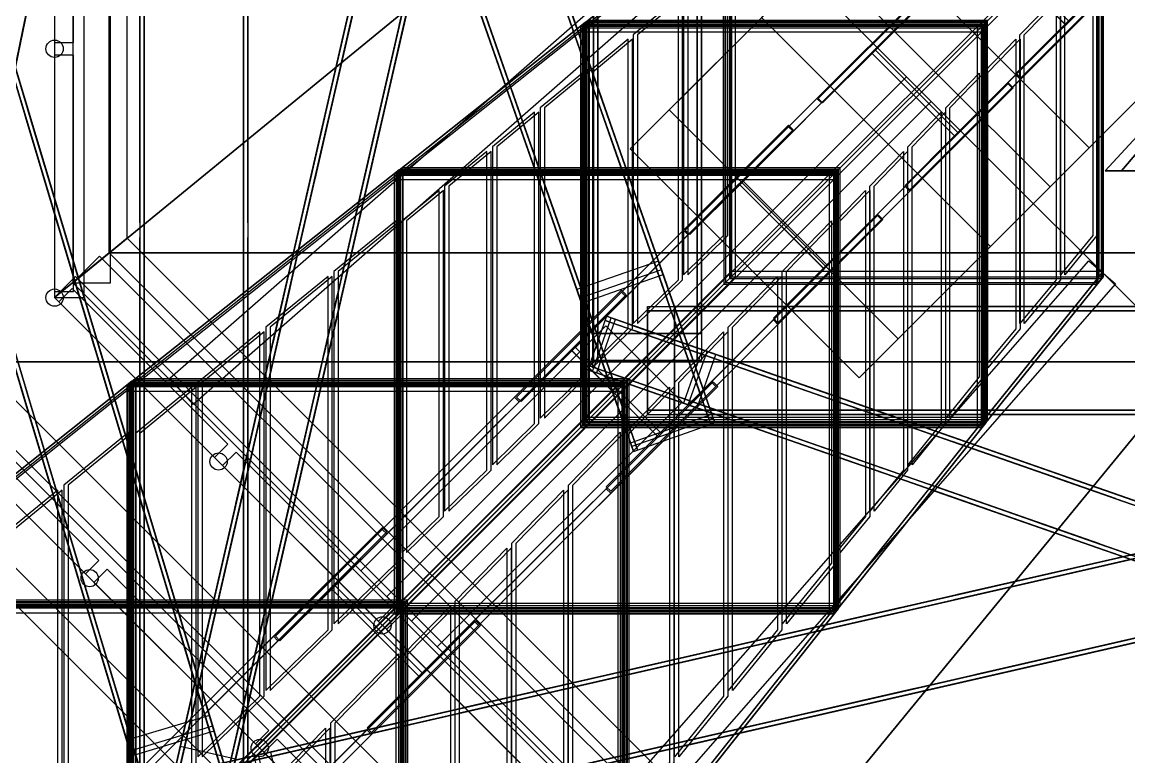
# Model space of a CAD drawing. Header units: millimetres. Extents: x -52000 to 48850, y -48850 to 51750.
# Drawn here: x -13620 to -9519, y -12772 to -10049 of the extents above; entities that cross this region are included whole.
import ezdxf

# ---------------------------------------------------------------- set-up
doc = ezdxf.new("R2010")
doc.units = ezdxf.units.MM
doc.layers.add('D-STR-DECK', color=7, linetype='Continuous', lineweight=25)
doc.layers.add('D-STR-STRC', color=7, linetype='Continuous', lineweight=25)

msp = doc.modelspace()

# ---------------------------------------------------------------- linework, layer by layer
at = {"layer": 'D-STR-DECK'}
for points in [[(-11480, -14000), (11480, -14000), (14000, -11480), (14000, 11480), (11480, 14000), (-11480, 14000), (-14000, 11480), (-14000, -11480)], [(-13790, -11307.8), (4700, -11307.8), (4700, 11307.8), (-13790, 11307.8)], [(-13500, 11070), (-13500, -11070), (-13297.5, -10904), (-13297.5, 10904)], [(-13500, 11070), (-13500, -11070), (-13390, -11070), (-13390, 11070)], [(-13500, 11070), (-13500, -11070), (-13390, -11070), (-13390, 11070)], [(-13500, 11070), (-13500, -11070), (-13297.5, -10904), (-13297.5, 10904)], [(-13432.5, 11014.6), (-13432.5, -11014.6), (-13231, -10849.4), (-13231, 10849.4)], [(-13432.5, 11014.6), (-13432.5, -11014.6), (-11315.7, -9278.9), (-11315.7, 9278.9)], [(-13432.5, 11014.6), (-13432.5, -11014.6), (-13292.5, -11014.6), (-13292.5, 11014.6)], [(-13297.5, -10904), (4700, -10904), (4700, 10904), (-13297.5, 10904)], [(-13500, -9248.1), (-13500, -10124.4), (-13430, -10124.4), (-13430, -9248.1)], [(-13432.5, -11014.6), (-11014.6, -13432.5), (-9278.9, -11315.7), (-11315.7, -9278.9)], [(-10933.4, -9667.2), (-12986.7, -11466.5), (-13072.4, -11368.7), (-11019, -9569.4)], [(-13500, -10170.6), (-13500, -11046.9), (-13430, -11046.9), (-13430, -10170.6)], [(-10251.3, -10343.2), (-12177.6, -12269.5), (-12269.5, -12177.6), (-10343.2, -10251.3)], [(-13432.5, -11014.6), (-11014.6, -13432.5), (-10849.4, -13231), (-13231, -10849.4)], [(-13500, -11070), (-11070, -13500), (-10904, -13297.5), (-13297.5, -10904)], [(-13500, -11070), (-11070, -13500), (-10904, -13297.5), (-13297.5, -10904)], [(-10904, -13297.5), (10904, -13297.5), (13297.5, -10904), (-13297.5, -10904)], [(-13432.5, -11014.6), (-11014.6, -13432.5), (-10915.7, -13333.5), (-13333.5, -10915.7)], [(-9569.4, -11019), (-11368.7, -13072.4), (-11466.5, -12986.7), (-9667.2, -10933.4)], [(-13500, -11070), (-11070, -13500), (-10992.2, -13422.2), (-13422.2, -10992.2)], [(-13500, -11070), (-11070, -13500), (-10992.2, -13422.2), (-13422.2, -10992.2)], [(-13484.8, -11085.2), (-12907.7, -11662.3), (-12858.2, -11612.8), (-13435.3, -11035.7)], [(-11174.3, -11457.1), (-12082.2, -12365), (-12365, -12082.2), (-11457.1, -11174.3)], [(-14000, -11480), (-11480, -14000), (-11307.8, -13790), (-13790, -11307.8)], [(-11307.8, -13790), (11307.8, -13790), (13790, -11307.8), (-13790, -11307.8)], [(-11014.6, -13432.5), (11014.6, -13432.5), (9278.9, -11315.7), (-9278.9, -11315.7)], [(-14000, -11480), (-11480, -14000), (-11381, -13901), (-13901, -11381)], [(-14000, -11480), (-11480, -14000), (-11402.2, -13922.2), (-13922.2, -11402.2)], [(-14000, -11480), (-11480, -14000), (-11402.2, -13922.2), (-13922.2, -11402.2)], [(-13984.2, -11495.8), (-13385.8, -12094.2), (-13336.3, -12044.8), (-13934.8, -11446.3)], [(-14134.1, -11583.8), (-11583.8, -14134.1), (-11651.7, -14201.9), (-14201.9, -11651.7)], [(-12877.3, -11692.7), (-12300.2, -12269.8), (-12250.7, -12220.3), (-12827.8, -11643.2)], [(-13354.2, -12125.8), (-12755.8, -12724.2), (-12706.3, -12674.8), (-13304.8, -12076.3)], [(-12269.8, -12300.2), (-11692.7, -12877.3), (-11643.2, -12827.8), (-12220.3, -12250.7)], [(-12724.2, -12755.8), (-12125.8, -13354.2), (-12076.3, -13304.8), (-12674.8, -12706.3)]]:
    msp.add_lwpolyline(points, close=True, dxfattribs=at)
for centre in [(-13500, -10147.5), (-13500, -11070), (-12892.5, -11677.5), (-13370, -12110), (-12285, -12285), (-12740, -12740)]:
    msp.add_circle(centre, 32, dxfattribs=at)
at = {"layer": 'D-STR-STRC'}
for points in [[(-13183.9, 12983.9), (-13183.9, -12983.9)], [(-12783.9, 12983.9), (-12783.9, -12983.9)], [(-11503.4, 11303.4), (-11503.4, -11303.4)], [(-11103.4, 11303.4), (-11103.4, -11303.4)], [(-13044.9, -12780.2), (-11364.4, -5447.9)], [(-13048.9, -12797.3), (-11368.4, -5465.1)], [(-12840.3, -12827.1), (-11159.8, -5494.9)], [(-12844.2, -12844.2), (-11163.7, -5512)], [(-13127.6, -13140.8), (-11447.1, -5808.6)], [(-13123.7, -13123.6), (-11443.2, -5791.4)], [(-12922.9, -13187.7), (-11242.4, -5855.5)], [(-12919, -13170.5), (-11238.5, -5838.3)], [(-12932, -6155.3), (-11251.5, -10966.8)], [(-12925.8, -6173.1), (-11245.3, -10984.5)], [(-13234.1, -6260.8), (-11553.6, -11072.3)], [(-13227.9, -6278.6), (-11547.4, -11090.1)], [(-14536.8, -14523.6), (-12845.3, -6340.2)], [(-14540.2, -14540.1), (-12848.7, -6356.7)], [(-14604.9, -14853.1), (-12913.4, -6669.7)], [(-14608.3, -14869.6), (-12916.9, -6686.2)], [(-12739.9, -6705.3), (-11059.4, -11516.8)], [(-12733.7, -6723.1), (-11053.2, -11534.6)], [(-13042, -6810.9), (-11361.5, -11622.3)], [(-13035.8, -6828.6), (-11355.3, -11640.1)], [(-14605.7, -7012.6), (-12914.3, -12658.8)], [(-14600.5, -7030), (-12909.1, -12676.3)], [(-14912.3, -7104.4), (-13220.8, -12750.7)], [(-14907, -7121.9), (-13215.6, -12768.1)], [(-14443.7, -7553.5), (-12752.2, -13199.7)], [(-14438.4, -7570.9), (-12747, -13217.2)], [(-14750.2, -7645.3), (-13058.8, -13291.6)], [(-14745, -7662.8), (-13053.6, -13309)], [(-11551.2, -10064.5), (-10993, -9614.9)], [(-11551.2, -10084.5), (-10993, -9634.9)], [(-10064.5, -10064.5), (-9614.9, -9614.9)], [(-10064.5, -10084.5), (-9614.9, -9634.9)], [(-12241.9, -10612.2), (-11534.2, -10049.6)], [(-12241.9, -10632.2), (-11534.2, -10069.6)], [(-11550.5, -10065.2), (-11544, -10060)], [(-11540.3, -10055.7), (-11533.5, -10050.3)], [(-10612.2, -10612.2), (-10049.6, -10049.6)], [(-10612.2, -10632.2), (-10049.6, -10069.6)], [(-10065.2, -10065.2), (-10060, -10060)], [(-10055.7, -10055.7), (-10050.3, -10050.3)], [(-13232.4, -11396.2), (-12223.8, -10596.4)], [(-13232.4, -11416.2), (-12223.8, -10616.4)], [(-12241.2, -10612.9), (-12234.3, -10607.5)], [(-12230.4, -10602.9), (-12223, -10597.1)], [(-12218.3, -10594.7), (-12211.4, -10589.3)], [(-11396.2, -11396.2), (-10596.4, -10596.4)], [(-11396.2, -11416.2), (-10596.4, -10616.4)], [(-10612.9, -10612.9), (-10607.5, -10607.5)], [(-10602.9, -10602.9), (-10597.1, -10597.1)], [(-10594.7, -10594.7), (-10589.3, -10589.3)], [(-11262.8, -10934.5), (-11251.5, -10966.8)], [(-11551.2, -11531.2), (-10993, -10973)], [(-10064.5, -11531.2), (-9614.9, -10973)], [(-11551.2, -11551.2), (-10993, -10993)], [(-11020.3, -11020.3), (-11013.9, -11013.9)], [(-10998.7, -10998.7), (-10992.3, -10992.3)], [(-10064.5, -11551.2), (-9614.9, -10993)], [(-9638.2, -11020.3), (-9633, -11013.9)], [(-9620.8, -10998.7), (-9615.6, -10992.3)], [(-11564.9, -11040), (-11553.6, -11072.3)], [(-12762.1, -12768.9), (-5429.9, -11088.4)], [(-12744.9, -12765), (-5412.7, -11084.5)], [(-11303.4, -11103.4), (11303.4, -11103.4)], [(-11303.4, -11103.4), (-11203.4, -11103.4)], [(-6643.6, -12819.7), (-11455.1, -11139.2)], [(-11422.8, -11150.5), (-11455.1, -11139.2)], [(-6625.9, -12825.9), (-11437.4, -11145.4)], [(-13294.4, -12890.9), (-5962.2, -11210.4)], [(-13277.3, -12887), (-5945, -11206.5)], [(-11503.4, -11203.4), (-11503.4, -11303.4)], [(-11103.4, -11203.4), (-11103.4, -11303.4)], [(-6288.8, -12943.7), (-11100.3, -11263.2)], [(-6271, -12949.9), (-11082.5, -11269.4)], [(-11050.2, -11280.6), (-11082.5, -11269.4)], [(-6712.9, -13018), (-11524.3, -11337.5)], [(-11492.1, -11348.8), (-11524.3, -11337.5)], [(-6695.1, -13024.2), (-11506.6, -11343.7)], [(-14266.7, -12217.9), (-13213.3, -11379.4)], [(-14266.7, -12237.9), (-13213.3, -11399.4)], [(-13231.7, -11396.9), (-13224.4, -11391.1)], [(-13220.3, -11386.2), (-13212.6, -11380.1)], [(-13207.1, -11377.4), (-13199.7, -11371.5)], [(-12690.6, -13080.8), (-5358.4, -11400.3)], [(-12673.4, -13076.9), (-5341.2, -11396.4)], [(-12217.9, -12217.9), (-11379.4, -11379.4)], [(-12217.9, -12237.9), (-11379.4, -11399.4)], [(-11396.9, -11396.9), (-11391.1, -11391.1)], [(-11386.2, -11386.2), (-11380.1, -11380.1)], [(-11377.4, -11377.4), (-11371.5, -11371.5)], [(-6358, -13141.9), (-11169.5, -11461.4)], [(-6340.3, -13148.1), (-11151.8, -11467.6)], [(-11119.5, -11478.9), (-11151.8, -11467.6)], [(-13222.9, -13202.9), (-5890.7, -11522.4)], [(-13205.8, -13198.9), (-5873.6, -11518.4)], [(-12241.9, -12221.9), (-11534.2, -11514.2)], [(-11528.9, -11528.9), (-11522.4, -11522.4)], [(-11303.4, -11503.4), (11303.4, -11503.4)], [(-11303.4, -11503.4), (-11203.4, -11503.4)], [(-11064.5, -11502.3), (-11053.2, -11534.6)], [(-10612.2, -12221.9), (-10049.6, -11514.2)], [(-10047.8, -11528.9), (-10042.6, -11522.4)], [(-12241.9, -12241.9), (-11534.2, -11534.2)], [(-11550.5, -11550.5), (-11544, -11544)], [(-11540.3, -11540.3), (-11533.5, -11533.5)], [(-10612.2, -12241.9), (-10049.6, -11534.2)], [(-10065.2, -11550.5), (-10060, -11544)], [(-10055.7, -11540.3), (-10050.3, -11533.5)], [(-11366.6, -11607.8), (-11355.3, -11640.1)], [(-13279.5, -13279.5), (-12200.5, -12200.5)], [(-13279.5, -13299.5), (-12200.5, -12220.5)], [(-13232.4, -13212.4), (-12223.8, -12203.8)], [(-12218.6, -12218.6), (-12212.5, -12212.5)], [(-12218.3, -12218.3), (-12211.4, -12211.4)], [(-12207.5, -12207.5), (-12201.2, -12201.2)], [(-12198.2, -12198.2), (-12192, -12192)], [(-11396.2, -13212.4), (-10596.4, -12203.8)], [(-10594.7, -12218.3), (-10589.3, -12211.4)], [(-13232.4, -13232.4), (-12223.8, -12223.8)], [(-12241.2, -12241.2), (-12234.3, -12234.3)], [(-12230.4, -12230.4), (-12223, -12223)], [(-11396.2, -13232.4), (-10596.4, -12223.8)], [(-10612.9, -12241.2), (-10607.5, -12234.3)], [(-10602.9, -12230.4), (-10597.1, -12223)], [(-12926.1, -12619.3), (-12914.3, -12658.8)], [(-13232.7, -12711.1), (-13220.8, -12750.7)], [(-13044.9, -12780.2), (-13034.4, -12734)], [(-12744.9, -12765), (-12698.8, -12754.4)]]:
    msp.add_lwpolyline(points, dxfattribs=at)
for points in [[(-13167.9, 12983.9), (-13167.9, 12983.9), (-13167.9, -12983.9), (-13167.9, -12983.9)], [(-12799.9, 12983.9), (-12799.9, 12983.9), (-12799.9, -12983.9), (-12799.9, -12983.9)], [(-11487.4, 11303.4), (-11487.4, 11303.4), (-11487.4, -11303.4), (-11487.4, -11303.4)], [(-11119.4, 11303.4), (-11119.4, 11303.4), (-11119.4, -11303.4), (-11119.4, -11303.4)], [(-13127.6, -13140.8), (-13044.9, -12780.2), (-11364.4, -5447.9), (-11447.1, -5808.6)], [(-13112, -13144.4), (-13029.3, -12783.7), (-11348.9, -5451.5), (-11431.5, -5812.1)], [(-12938.5, -13184.1), (-12855.8, -12823.5), (-11175.4, -5491.3), (-11258, -5851.9)], [(-12922.9, -13187.7), (-12840.3, -12827.1), (-11159.8, -5494.9), (-11242.4, -5855.5)], [(-12947.1, -6160.6), (-12748.8, -6728.4), (-11068.3, -11539.8), (-11266.6, -10972.1)], [(-12932, -6155.3), (-12733.7, -6723.1), (-11053.2, -11534.6), (-11251.5, -10966.8)], [(-13234.1, -6260.8), (-13035.8, -6828.6), (-11355.3, -11640.1), (-11553.6, -11072.3)], [(-13219, -6255.6), (-13020.7, -6823.3), (-11340.2, -11634.8), (-11538.5, -11067)], [(-14608.3, -14869.6), (-14536.8, -14523.6), (-12845.3, -6340.2), (-12916.9, -6686.2)], [(-14605.7, -7012.6), (-14438.4, -7570.9), (-12747, -13217.2), (-12914.3, -12658.8)], [(-14621, -7017.2), (-14453.8, -7575.5), (-12762.3, -13221.8), (-12929.6, -12663.4)], [(-14912.3, -7104.4), (-14745, -7662.8), (-13053.6, -13309), (-13220.8, -12750.7)], [(-14896.9, -7099.8), (-14729.7, -7658.2), (-13038.2, -13304.4), (-13205.5, -12746.1)], [(-13183.9, -8683.4), (-13183.9, -8683.4), (-13183.9, -10792.4), (-13183.9, -10792.4)], [(-13167.9, -8683.4), (-13167.9, -8683.4), (-13167.9, -10792.4), (-13167.9, -10792.4)], [(-12799.9, -8683.4), (-12799.9, -8683.4), (-12799.9, -10792.4), (-12799.9, -10792.4)], [(-12783.9, -8683.4), (-12783.9, -8683.4), (-12783.9, -10792.4), (-12783.9, -10792.4)], [(-10056.8, -9755.9), (-9755.9, -10056.8), (-9004.8, -9305.8), (-9305.8, -9004.8)], [(-9920.1, -10254.9), (-9545.1, -9879.9), (-8794, -9128.9), (-9169, -9503.9)], [(-12222.8, -10061.2), (-12093.3, -9496.4), (-12035.2, -9243.1)], [(-12207.2, -10064.8), (-12077.7, -9499.9), (-12019.6, -9246.6)], [(-9755.9, -10056.8), (-9937, -10238), (-9186, -9486.9), (-9004.8, -9305.8)], [(-10173.4, -9324.9), (-10880.5, -10032), (-10032, -10880.5), (-9324.9, -10173.4)], [(-13881.9, -9428.8), (-13752.8, -9859.7), (-13618.2, -10309)], [(-11806.2, -9427.1), (-11677.5, -9795.8), (-11517.9, -10252.7)], [(-11791.1, -9421.9), (-11662.4, -9790.5), (-11502.8, -10247.4)], [(-13875.5, -9450.2), (-13740.9, -9899.5), (-13611.8, -10330.5)], [(-11797.4, -9452.5), (-11637.8, -9909.4), (-11509, -10278.1)], [(-11782.3, -9447.3), (-11622.7, -9904.1), (-11493.9, -10272.8)], [(-11503.4, -9447), (-11503.4, -9447), (-11503.4, -11203.4), (-11503.4, -11203.4)], [(-11487.4, -9447), (-11487.4, -9447), (-11487.4, -11203.4), (-11487.4, -11203.4)], [(-11119.4, -9447), (-11119.4, -9447), (-11119.4, -11203.4), (-11119.4, -11203.4)], [(-11103.4, -9447), (-11103.4, -9447), (-11103.4, -11203.4), (-11103.4, -11203.4)], [(-9937, -10238), (-9920.1, -10254.9), (-9169, -9503.9), (-9186, -9486.9)], [(-12093.2, -9527.4), (-11964.5, -9896), (-11804.9, -10352.9)], [(-12084.4, -9552.8), (-11924.8, -10009.6), (-11796, -10378.3)], [(-12078.1, -9522.1), (-11949.4, -9890.8), (-11789.8, -10347.6)], [(-12069.3, -9547.5), (-11909.7, -10004.4), (-11780.9, -10373)], [(-10291.7, -9952.3), (-10670.9, -10331.5), (-10259.3, -9919.9), (-9880.1, -9540.7)], [(-9880.1, -9540.7), (-10259.3, -9919.9), (-10242.4, -9936.9), (-10059.1, -9753.6), (-9753.6, -10059.1), (-9936.9, -10242.4), (-9919.9, -10259.3), (-9540.7, -9880.1), (-9557.6, -9863.1), (-9740.9, -10046.4), (-10046.4, -9740.9), (-9863.1, -9557.6)], [(-9879.9, -9545.1), (-10254.9, -9920.1), (-10238, -9937), (-10056.8, -9755.9), (-9755.9, -10056.8), (-9937, -10238), (-9920.1, -10254.9), (-9545.1, -9879.9), (-9562, -9863), (-9743.2, -10044.1), (-10044.1, -9743.2), (-9863, -9562)], [(-10458, -10152.5), (-10274.7, -9969.2), (-9863.1, -9557.6), (-10046.4, -9740.9)], [(-11551.2, -10064.5), (-11551.2, -11551.2), (-10993, -10993), (-10993, -9614.9)], [(-11535.3, -10064.5), (-11535.3, -11551.2), (-10977.1, -10993), (-10977.1, -9614.9)], [(-11013.9, -11013.9), (-9633, -11013.9), (-9633, -9633), (-11013.9, -9633)], [(-10998.7, -10998.7), (-9620.8, -10998.7), (-9620.8, -9620.8), (-10998.7, -9620.8)], [(-10992.3, -10992.3), (-9615.6, -10992.3), (-9615.6, -9615.6), (-10992.3, -9615.6)], [(-10080.4, -11551.2), (-10080.4, -10064.5), (-9630.8, -9614.9), (-9630.8, -10993)], [(-10064.5, -11551.2), (-10064.5, -10064.5), (-9614.9, -9614.9), (-9614.9, -10993)], [(-10515.1, -9666.6), (-11222.2, -10373.7), (-10373.7, -11222.2), (-9666.6, -10515.1)], [(-11020.3, -11020.3), (-9638.2, -11020.3), (-9638.2, -9638.2), (-11020.3, -9638.2)], [(-10654, -10348.5), (-10470.7, -10165.2), (-10059.1, -9753.6), (-10242.4, -9936.9)], [(-10470.7, -10165.2), (-10165.2, -10470.7), (-9753.6, -10059.1), (-10059.1, -9753.6)], [(-10152.5, -10458), (-10458, -10152.5), (-10046.4, -9740.9), (-9740.9, -10046.4)], [(-12547.8, -10611), (-12489.7, -10357.7), (-12360.3, -9792.9)], [(-12532.2, -10614.6), (-12474.1, -10361.3), (-12344.7, -9796.4)], [(-13747.8, -10706.6), (-13617.8, -10077.6), (-13567.6, -9834.5)], [(-13745.1, -10693.3), (-13694.9, -10450.3), (-13564.8, -9821.3)], [(-12551.9, -10628.9), (-12422.4, -10064), (-12364.4, -9810.7)], [(-12536.3, -10632.5), (-12406.8, -10067.6), (-12348.8, -9814.3)], [(-12358.7, -10654.4), (-12300.6, -10401.1), (-12171.2, -9836.2)], [(-12343.1, -10658), (-12285.1, -10404.7), (-12155.6, -9839.8)], [(-11666.2, -9828.1), (-11537.4, -10196.8), (-11377.9, -10653.6)], [(-11651.1, -9822.8), (-11522.3, -10191.5), (-11362.7, -10648.4)], [(-10659.7, -9811.2), (-11366.8, -10518.3), (-10518.3, -11366.8), (-9811.2, -10659.7)], [(-11169.4, -9941.5), (-11169.4, -10984.9), (-11021, -10840.3), (-11021, -9818.2)], [(-11153.5, -9941.5), (-11153.5, -10984.9), (-11005.1, -10840.3), (-11005.1, -9818.2)], [(-9772.9, -10984.9), (-9772.9, -9941.4), (-9653.4, -9818.2), (-9653.4, -10840.3)], [(-9757, -10984.9), (-9757, -9941.4), (-9637.4, -9818.2), (-9637.4, -10840.3)], [(-12362.8, -10672.3), (-12233.3, -10107.4), (-12175.3, -9854.1)], [(-12347.2, -10675.8), (-12217.7, -10110.9), (-12159.7, -9857.7)], [(-11657.3, -9853.5), (-11497.7, -10310.4), (-11369, -10679)], [(-11642.2, -9848.2), (-11482.6, -10305.1), (-11353.9, -10673.7)], [(-10331.5, -10670.9), (-9952.3, -10291.7), (-9540.7, -9880.1), (-9919.9, -10259.3)], [(-9969.2, -10274.7), (-10152.5, -10458), (-9740.9, -10046.4), (-9557.6, -9863.1)], [(-9952.3, -10291.7), (-9969.2, -10274.7), (-9557.6, -9863.1), (-9540.7, -9880.1)], [(-13756.3, -9903.9), (-13627.2, -10334.8), (-13492.6, -10784.1)], [(-13741, -9899.3), (-13611.9, -10330.2), (-13477.3, -10779.6)], [(-13734.5, -9920.7), (-13599.9, -10370.1), (-13470.8, -10801)], [(-11938.1, -9923.1), (-11809.3, -10291.7), (-11649.7, -10748.6)], [(-10670.9, -10331.5), (-10654, -10348.5), (-10242.4, -9936.9), (-10259.3, -9919.9)], [(-13749.9, -9925.3), (-13615.3, -10374.6), (-13486.2, -10805.6)], [(-11953.2, -9928.3), (-11824.4, -10297), (-11664.9, -10753.9)], [(-11944.3, -9953.7), (-11784.7, -10410.6), (-11656, -10779.3)], [(-11929.2, -9948.5), (-11769.6, -10405.3), (-11640.9, -10774)], [(-11355.5, -10096.1), (-11355.5, -11166.3), (-11188.7, -11003.7), (-11188.7, -9957.5)], [(-11339.6, -10096.1), (-11339.6, -11166.3), (-11172.8, -11003.7), (-11172.8, -9957.5)], [(-10780.3, -10436.4), (-11163.6, -10819.7), (-10675.2, -10331.3), (-10291.9, -9948)], [(-10948.7, -10638.7), (-10763.4, -10453.4), (-10274.9, -9965), (-10460.3, -10150.3)], [(-10763.4, -10453.4), (-10780.3, -10436.4), (-10291.9, -9948), (-10274.9, -9965)], [(-10291.9, -9948), (-10675.2, -10331.3), (-10658.2, -10348.2), (-10472.9, -10162.9), (-10162.9, -10472.9), (-10348.2, -10658.2), (-10331.3, -10675.2), (-9948, -10291.9), (-9965, -10274.9), (-10150.3, -10460.3), (-10460.3, -10150.3), (-10274.9, -9965)], [(-10291.7, -9952.3), (-10670.9, -10331.5), (-10654, -10348.5), (-10470.7, -10165.2), (-10165.2, -10470.7), (-10348.5, -10654), (-10331.5, -10670.9), (-9952.3, -10291.7), (-9969.2, -10274.7), (-10152.5, -10458), (-10458, -10152.5), (-10274.7, -9969.2)], [(-9922.8, -11166.2), (-9922.8, -10096), (-9788.5, -9957.5), (-9788.5, -11003.7)], [(-9906.8, -11166.2), (-9906.8, -10096), (-9772.5, -9957.5), (-9772.5, -11003.7)], [(-11522.4, -11522.4), (-10042.6, -11522.4), (-10042.6, -10042.6), (-11522.4, -10042.6)], [(-12241.9, -10612.2), (-12241.9, -12241.9), (-11534.2, -11534.2), (-11534.2, -10049.6)], [(-12226, -10612.2), (-12226, -12241.9), (-11518.3, -11534.2), (-11518.3, -10049.6)], [(-10064.5, -10064.5), (-11551.2, -10064.5), (-11551.2, -10084.5), (-10064.5, -10084.5)], [(-11550.5, -11550.5), (-10065.2, -11550.5), (-10065.2, -10065.2), (-11550.5, -10065.2)], [(-11544, -11544), (-10060, -11544), (-10060, -10060), (-11544, -10060)], [(-11540.3, -11540.3), (-10055.7, -11540.3), (-10055.7, -10055.7), (-11540.3, -10055.7)], [(-10049.6, -10049.6), (-11534.2, -10049.6), (-11534.2, -10069.6), (-10049.6, -10069.6)], [(-11533.5, -11533.5), (-10050.3, -11533.5), (-10050.3, -10050.3), (-11533.5, -10050.3)], [(-11528.9, -11528.9), (-10047.8, -11528.9), (-10047.8, -10047.8), (-11528.9, -10047.8)], [(-10628.1, -12241.9), (-10628.1, -10612.2), (-10065.5, -10049.6), (-10065.5, -11534.2)], [(-10612.2, -12241.9), (-10612.2, -10612.2), (-10049.6, -10049.6), (-10049.6, -11534.2)], [(-10165.2, -10470.7), (-10348.5, -10654), (-9936.9, -10242.4), (-9753.6, -10059.1)], [(-11523.1, -10235.4), (-11523.1, -11329.7), (-11374.7, -11185), (-11374.7, -10112.1)], [(-11507.2, -10235.4), (-11507.2, -11329.7), (-11358.8, -11185), (-11358.8, -10112.1)], [(-10057.9, -11329.7), (-10057.9, -10235.4), (-9938.3, -10112.1), (-9938.3, -11185.1)], [(-10041.9, -11329.7), (-10041.9, -10235.4), (-9922.4, -10112.1), (-9922.4, -11185.1)], [(-11146.6, -10836.6), (-10961.3, -10651.3), (-10472.9, -10162.9), (-10658.2, -10348.2)], [(-10961.3, -10651.3), (-10651.3, -10961.3), (-10162.9, -10472.9), (-10472.9, -10162.9)], [(-10638.7, -10948.7), (-10948.7, -10638.7), (-10460.3, -10150.3), (-10150.3, -10460.3)], [(-9162.4, -10150.1), (-9191.6, -10150.1), (-9607.6, -10600.1), (-9546.7, -10600.1)], [(-9079.2, -10150.1), (-9162.4, -10150.1), (-9546.7, -10600.1), (-9373.3, -10600.1)], [(-9162.4, -10150.1), (-9079.2, -10150.1), (-9373.3, -10600.1), (-9546.7, -10600.1)], [(-11700.9, -10366.2), (-11700.9, -11516.8), (-11544.4, -11364.2), (-11544.4, -10237.9)], [(-11685, -10366.2), (-11685, -11516.8), (-11528.5, -11364.2), (-11528.5, -10237.9)], [(-11526.1, -10229.1), (-11397.4, -10597.7), (-11237.8, -11054.6)], [(-11511, -10223.8), (-11382.3, -10592.4), (-11222.7, -11049.3)], [(-11502.2, -10249.2), (-11342.6, -10706), (-11213.8, -11074.7)], [(-10348.5, -10654), (-10331.5, -10670.9), (-9919.9, -10259.3), (-9936.9, -10242.4)], [(-10198, -11516.7), (-10198, -10366.2), (-10073.6, -10238), (-10073.6, -11364.2)], [(-10182.1, -11516.7), (-10182.1, -10366.2), (-10057.7, -10238), (-10057.7, -11364.2)], [(-11517.3, -10254.4), (-11357.7, -10711.3), (-11228.9, -11080)], [(-10819.7, -11163.6), (-10436.4, -10780.3), (-9948, -10291.9), (-10331.3, -10675.2)], [(-10453.4, -10763.4), (-10638.7, -10948.7), (-10150.3, -10460.3), (-9965, -10274.9)], [(-10436.4, -10780.3), (-10453.4, -10763.4), (-9965, -10274.9), (-9948, -10291.9)], [(-11813.1, -10329.3), (-11684.4, -10698), (-11524.8, -11154.8)], [(-11798, -10324), (-11669.3, -10692.7), (-11509.7, -11149.5)], [(-11163.6, -10819.7), (-11146.6, -10836.6), (-10658.2, -10348.2), (-10675.2, -10331.3)], [(-13615.3, -10374.4), (-13486.2, -10805.4), (-13351.6, -11254.7)], [(-13600, -10369.8), (-13470.9, -10800.8), (-13336.3, -11250.1)], [(-11804.3, -10354.7), (-11644.7, -10811.6), (-11515.9, -11180.2)], [(-11789.2, -10349.4), (-11629.6, -10806.3), (-11500.8, -11174.9)], [(-13608.9, -10395.8), (-13474.3, -10845.2), (-13345.2, -11276.1)], [(-13593.6, -10391.3), (-13459, -10840.6), (-13329.9, -11271.5)], [(-12687.8, -11222.1), (-12629.8, -10968.8), (-12500.3, -10403.9)], [(-12672.2, -11225.6), (-12614.2, -10972.3), (-12484.7, -10407.5)], [(-11877.8, -10511.3), (-11877.8, -11689.3), (-11721.3, -11536.7), (-11721.3, -10383)], [(-11861.9, -10511.3), (-11861.9, -11689.3), (-11705.5, -11536.7), (-11705.5, -10383)], [(-10338.7, -11689.3), (-10338.7, -10511.3), (-10214.3, -10383), (-10214.3, -11536.7)], [(-10322.7, -11689.3), (-10322.7, -10511.3), (-10198.4, -10383), (-10198.4, -11536.7)], [(-12691.9, -11239.9), (-12562.5, -10675.1), (-12504.4, -10421.8)], [(-12676.3, -11243.5), (-12546.9, -10678.6), (-12488.8, -10425.3)], [(-12498.7, -11265.4), (-12440.7, -11012.1), (-12311.2, -10447.2)], [(-12483.1, -11269), (-12425.1, -11015.7), (-12295.6, -10450.8)], [(-11399, -11049.7), (-11788, -11438.6), (-11169.1, -10819.8), (-10780.2, -10430.9)], [(-11570.2, -11254.8), (-11382.1, -11066.6), (-10763.3, -10447.8), (-10951.4, -10636)], [(-11382.1, -11066.6), (-11399, -11049.7), (-10780.2, -10430.9), (-10763.3, -10447.8)], [(-10780.2, -10430.9), (-11169.1, -10819.8), (-11152.2, -10836.7), (-10964, -10648.6), (-10648.6, -10964), (-10836.7, -11152.2), (-10819.8, -11169.1), (-10430.9, -10780.2), (-10447.8, -10763.3), (-10636, -10951.4), (-10951.4, -10636), (-10763.3, -10447.8)], [(-10780.3, -10436.4), (-11163.6, -10819.7), (-11146.6, -10836.6), (-10961.3, -10651.3), (-10651.3, -10961.3), (-10836.6, -11146.6), (-10819.7, -11163.6), (-10436.4, -10780.3), (-10453.4, -10763.4), (-10638.7, -10948.7), (-10948.7, -10638.7), (-10763.4, -10453.4)], [(-12502.8, -11283.3), (-12373.4, -10718.4), (-12315.3, -10465.1)], [(-12487.2, -11286.8), (-12357.8, -10722), (-12299.7, -10468.7)], [(-10651.3, -10961.3), (-10836.6, -11146.6), (-10348.2, -10658.2), (-10162.9, -10472.9)], [(-12054.7, -10656.4), (-12054.7, -11861.8), (-11898.3, -11709.2), (-11898.3, -10528.1)], [(-12038.8, -10656.4), (-12038.8, -11861.8), (-11882.4, -11709.2), (-11882.4, -10528.1)], [(-10479.3, -11861.8), (-10479.3, -10656.3), (-10355, -10528.1), (-10355, -11709.2)], [(-10463.4, -11861.8), (-10463.4, -10656.3), (-10339, -10528.1), (-10339, -11709.2)], [(-13232.4, -11396.2), (-13232.4, -13232.4), (-12223.8, -12223.8), (-12223.8, -10596.4)], [(-13216.5, -11396.2), (-13216.5, -13232.4), (-12207.9, -12223.8), (-12207.9, -10596.4)], [(-10612.2, -10612.2), (-12241.9, -10612.2), (-12241.9, -10632.2), (-10612.2, -10632.2)], [(-12241.2, -12241.2), (-10612.9, -12241.2), (-10612.9, -10612.9), (-12241.2, -10612.9)], [(-12234.3, -12234.3), (-10607.5, -12234.3), (-10607.5, -10607.5), (-12234.3, -10607.5)], [(-12230.4, -12230.4), (-10602.9, -12230.4), (-10602.9, -10602.9), (-12230.4, -10602.9)], [(-10596.4, -10596.4), (-12223.8, -10596.4), (-12223.8, -10616.4), (-10596.4, -10616.4)], [(-12223, -12223), (-10597.1, -12223), (-10597.1, -10597.1), (-12223, -10597.1)], [(-12218.3, -12218.3), (-10594.7, -12218.3), (-10594.7, -10594.7), (-12218.3, -10594.7)], [(-12211.4, -12211.4), (-10589.3, -12211.4), (-10589.3, -10589.3), (-12211.4, -10589.3)], [(-11412.1, -13232.4), (-11412.1, -11396.2), (-10612.3, -10596.4), (-10612.3, -12223.8)], [(-11396.2, -13232.4), (-11396.2, -11396.2), (-10596.4, -10596.4), (-10596.4, -12223.8)], [(-8007.6, -10600.1), (-8068.5, -10600.1), (-8242, -10600.1), (-8501.5, -10600.1), (-8807.6, -10600.1), (-9113.8, -10600.1), (-9373.3, -10600.1), (-9546.7, -10600.1), (-9607.6, -10600.1), (-9546.7, -10600.1), (-9373.3, -10600.1), (-9113.8, -10600.1), (-8807.6, -10600.1), (-8501.5, -10600.1), (-8242, -10600.1), (-8068.5, -10600.1)], [(-11771, -11455.6), (-11582.8, -11267.4), (-10964, -10648.6), (-11152.2, -10836.7)], [(-11582.8, -11267.4), (-11267.4, -11582.8), (-10648.6, -10964), (-10964, -10648.6)], [(-11254.8, -11570.2), (-11570.2, -11254.8), (-10951.4, -10636), (-10636, -10951.4)], [(-11386.1, -10630), (-11265.5, -10975.3), (-11105.9, -11432.1)], [(-11377.2, -10655.4), (-11217.7, -11112.3), (-11097.1, -11457.5)], [(-11371, -10624.7), (-11250.4, -10970), (-11090.8, -11426.9)], [(-11362.1, -10650.1), (-11202.6, -11107), (-11082, -11452.2)], [(-10836.6, -11146.6), (-10819.7, -11163.6), (-10331.3, -10675.2), (-10348.2, -10658.2)], [(-12212.1, -10785.4), (-12212.1, -12015.3), (-12075.2, -11881.7), (-12075.2, -10673.1)], [(-12196.2, -10785.4), (-12196.2, -12015.3), (-12059.3, -11881.7), (-12059.3, -10673.1)], [(-10604.5, -12015.3), (-10604.5, -10785.4), (-10495.6, -10673.1), (-10495.6, -11881.8)], [(-10588.5, -12015.3), (-10588.5, -10785.4), (-10479.7, -10673.1), (-10479.7, -11881.8)], [(-11673.1, -10730.3), (-11552.5, -11075.5), (-11392.9, -11532.4)], [(-11658, -10725), (-11537.4, -11070.2), (-11377.8, -11527.1)], [(-12464.9, -10973.2), (-12464.9, -12279.4), (-12234.7, -12054.5), (-12234.7, -10785.4)], [(-12449.1, -10973.2), (-12449.1, -12279.4), (-12218.9, -12054.5), (-12218.9, -10785.4)], [(-11664.2, -10755.6), (-11504.7, -11212.5), (-11384.1, -11557.8)], [(-11649.1, -10750.4), (-11489.6, -11207.2), (-11369, -11552.5)], [(-11438.6, -11788), (-11049.7, -11399), (-10430.9, -10780.2), (-10819.8, -11169.1)], [(-11066.6, -11382.1), (-11254.8, -11570.2), (-10636, -10951.4), (-10447.8, -10763.3)], [(-11049.7, -11399), (-11066.6, -11382.1), (-10447.8, -10763.3), (-10430.9, -10780.2)], [(-10803.5, -12279.4), (-10803.5, -10973.1), (-10621.1, -10785.4), (-10621.1, -12054.5)], [(-10787.6, -12279.4), (-10787.6, -10973.1), (-10605.1, -10785.4), (-10605.1, -12054.5)], [(-11788, -11438.6), (-11771, -11455.6), (-11152.2, -10836.7), (-11169.1, -10819.8)], [(-13474.4, -10844.9), (-13345.3, -11275.9), (-13210.7, -11725.2)], [(-13467.9, -10866.4), (-13333.4, -11315.7), (-13204.2, -11746.6)], [(-13459.1, -10840.3), (-13329.9, -11271.3), (-13195.4, -11720.6)], [(-13452.6, -10861.8), (-13318, -11311.1), (-13188.9, -11742.1)], [(-13183.9, -10847.4), (-13183.9, -10847.4), (-13183.9, -12883.9), (-13183.9, -12883.9)], [(-13167.9, -10847.4), (-13167.9, -10847.4), (-13167.9, -12883.9), (-13167.9, -12883.9)], [(-12799.9, -10847.4), (-12799.9, -10847.4), (-12799.9, -12883.9), (-12799.9, -12883.9)], [(-12783.9, -10847.4), (-12783.9, -10847.4), (-12783.9, -12883.9), (-12783.9, -12883.9)], [(-13765.6, -10932.1), (-13636.5, -11363.1), (-13501.9, -11812.4)], [(-13750.3, -10927.6), (-13621.2, -11358.5), (-13486.6, -11807.8)], [(-13743.8, -10949), (-13609.2, -11398.3), (-13480.1, -11829.3)], [(-11262.8, -10934.5), (-11564.9, -11040), (-11366.6, -11607.8), (-11064.5, -11502.3)], [(-13759.2, -10953.6), (-13624.6, -11402.9), (-13495.5, -11833.9)], [(-11251.5, -10966.8), (-11553.6, -11072.3), (-11547.4, -11090.1), (-11245.3, -10984.5)], [(-11251.5, -10966.8), (-11553.6, -11072.3), (-11355.3, -11640.1), (-11053.2, -11534.6)], [(-11267.4, -11582.8), (-11455.6, -11771), (-10836.7, -11152.2), (-10648.6, -10964)], [(-10993, -10993), (-9614.9, -10993), (-9614.9, -10973), (-10993, -10973)], [(-12827.9, -11833.1), (-12769.8, -11579.8), (-12640.4, -11014.9)], [(-12812.3, -11836.6), (-12754.2, -11583.4), (-12624.8, -11018.5)], [(-12717.1, -11178.9), (-12717.1, -12525.8), (-12486.9, -12300.9), (-12486.9, -10991.1)], [(-12701.2, -11178.9), (-12701.2, -12525.8), (-12471, -12300.9), (-12471, -10991.1)], [(-11003.5, -12525.8), (-11003.5, -11178.9), (-10821, -10991.1), (-10821, -12300.9)], [(-10987.6, -12525.8), (-10987.6, -11178.9), (-10805.1, -10991.1), (-10805.1, -12300.9)], [(-12832, -11851), (-12702.5, -11286.1), (-12644.5, -11032.8)], [(-12816.4, -11854.5), (-12686.9, -11289.6), (-12628.9, -11036.3)], [(-12285.6, -11929), (-12682, -12325.4), (-11795.3, -11438.7), (-11398.9, -11042.3)], [(-12638.8, -11876.4), (-12580.7, -11623.1), (-12451.3, -11058.2)], [(-12623.2, -11880), (-12565.1, -11626.7), (-12435.7, -11061.8)], [(-12460.5, -12137.9), (-12268.7, -11946), (-11382, -11059.3), (-11573.9, -11251.2)], [(-12268.7, -11946), (-12285.6, -11929), (-11398.9, -11042.3), (-11382, -11059.3)], [(-11398.9, -11042.3), (-11795.3, -11438.7), (-11778.3, -11455.7), (-11586.4, -11263.8), (-11263.8, -11586.4), (-11455.7, -11778.3), (-11438.7, -11795.3), (-11042.3, -11398.9), (-11059.3, -11382), (-11251.2, -11573.9), (-11573.9, -11251.2), (-11382, -11059.3)], [(-11399, -11049.7), (-11788, -11438.6), (-11771, -11455.6), (-11582.8, -11267.4), (-11267.4, -11582.8), (-11455.6, -11771), (-11438.6, -11788), (-11049.7, -11399), (-11066.6, -11382.1), (-11254.8, -11570.2), (-11570.2, -11254.8), (-11382.1, -11066.6)], [(-13294.4, -12890.9), (-12744.9, -12765), (-5412.7, -11084.5), (-5962.2, -11210.4)], [(-13290.9, -12906.5), (-12741.3, -12780.6), (-5409.1, -11100.1), (-5958.6, -11226)], [(-12642.9, -11894.3), (-12513.4, -11329.4), (-12455.4, -11076.1)], [(-12627.3, -11897.9), (-12497.8, -11333), (-12439.8, -11079.7)], [(-11303.4, -11103.4), (-11303.4, -11503.4), (-11303.4, -11503.4), (-11303.4, -11103.4)], [(-11203.4, -11103.4), (-11203.4, -11103.4), (-9447, -11103.4), (-9447, -11103.4)], [(-11203.4, -11103.4), (-11203.4, -11503.4), (-11203.4, -11503.4), (-11203.4, -11103.4)], [(-11506.6, -11343.7), (-11437.4, -11145.4), (-11455.1, -11139.2), (-11524.3, -11337.5)], [(-11151.8, -11467.6), (-11082.5, -11269.4), (-11455.1, -11139.2), (-11524.3, -11337.5)], [(-11119.5, -11478.9), (-11050.2, -11280.6), (-11422.8, -11150.5), (-11492.1, -11348.8)], [(-6276.3, -12965), (-6648.9, -12834.8), (-11460.4, -11154.3), (-11087.8, -11284.5)], [(-11455.6, -11771), (-11438.6, -11788), (-10819.8, -11169.1), (-10836.7, -11152.2)], [(-6271, -12949.9), (-6643.6, -12819.7), (-11455.1, -11139.2), (-11082.5, -11269.4)], [(-11303.4, -11119.4), (-11303.4, -11119.4), (11303.4, -11119.4), (11303.4, -11119.4)], [(-11203.4, -11119.4), (-11203.4, -11119.4), (-9447, -11119.4), (-9447, -11119.4)], [(-10771.1, -11395.1), (-11032.8, -11303.7), (-11378.1, -11183.1)], [(-10765.8, -11380), (-11027.5, -11288.6), (-11372.8, -11168)], [(-10745.7, -11403.9), (-11091, -11283.4), (-11352.7, -11192)], [(-10740.5, -11388.8), (-11085.7, -11268.3), (-11347.4, -11176.9)], [(-12969.3, -11384.6), (-12969.3, -12772.2), (-12739.1, -12547.3), (-12739.1, -11196.8)], [(-12953.4, -11384.6), (-12953.4, -12772.2), (-12723.2, -12547.3), (-12723.2, -11196.8)], [(-11103.4, -11203.4), (-11503.4, -11203.4), (-11503.4, -11203.4), (-11103.4, -11203.4)], [(-11203.4, -12772.2), (-11203.4, -11384.6), (-11020.9, -11196.8), (-11020.9, -12547.3)], [(-11187.5, -12772.2), (-11187.5, -11384.6), (-11005, -11196.8), (-11005, -12547.3)], [(-12665, -12342.3), (-12473.1, -12150.5), (-11586.4, -11263.8), (-11778.3, -11455.7)], [(-12473.1, -12150.5), (-12150.5, -12473.1), (-11263.8, -11586.4), (-11586.4, -11263.8)], [(-12137.9, -12460.5), (-12460.5, -12137.9), (-11573.9, -11251.2), (-11251.2, -11573.9)], [(-11151.8, -11467.6), (-11082.5, -11269.4), (-11100.3, -11263.2), (-11169.5, -11461.4)], [(-13333.4, -11315.4), (-13204.3, -11746.4), (-13069.7, -12195.7)], [(-13318.1, -11310.8), (-13189, -11741.8), (-13054.4, -12191.1)], [(-11103.4, -11303.4), (-11503.4, -11303.4), (-11503.4, -11303.4), (-11103.4, -11303.4)], [(-10370.2, -11535.1), (-10631.9, -11443.7), (-11000.5, -11315)], [(-10364.9, -11520), (-10626.6, -11428.6), (-10995.2, -11299.8)], [(-10339.5, -11528.9), (-10708.2, -11400.1), (-10969.9, -11308.7)], [(-13327, -11336.9), (-13192.4, -11786.2), (-13063.3, -12217.2)], [(-13311.7, -11332.3), (-13177.1, -11781.6), (-13048, -12212.6)], [(-6340.3, -13148.1), (-6712.9, -13018), (-11524.3, -11337.5), (-11151.8, -11467.6)], [(-6335, -13133), (-6707.6, -13002.9), (-11519.1, -11322.4), (-11146.5, -11452.5)], [(-10829.8, -11563.1), (-11091.5, -11471.7), (-11436.8, -11351.1)], [(-10344.8, -11544), (-10713.4, -11415.2), (-10975.1, -11323.8)], [(-14266.7, -12217.9), (-14266.7, -14266.7), (-13213.3, -13213.3), (-13213.3, -11379.4)], [(-14250.8, -12217.9), (-14250.8, -14266.7), (-13197.5, -13213.3), (-13197.5, -11379.4)], [(-13609.3, -11398.1), (-13480.2, -11829), (-13345.6, -12278.4)], [(-11396.2, -11396.2), (-13232.4, -11396.2), (-13232.4, -11416.2), (-11396.2, -11416.2)], [(-13231.7, -13231.7), (-11396.9, -13231.7), (-11396.9, -11396.9), (-13231.7, -11396.9)], [(-13226.5, -13187.3), (-12677, -13061.3), (-5344.8, -11380.8), (-5894.3, -11506.8)], [(-13224.4, -13224.4), (-11391.1, -13224.4), (-11391.1, -11391.1), (-13224.4, -11391.1)], [(-13222.9, -13202.9), (-12673.4, -13076.9), (-5341.2, -11396.4), (-5890.7, -11522.4)], [(-13220.3, -13220.3), (-11386.2, -13220.3), (-11386.2, -11386.2), (-13220.3, -11386.2)], [(-11379.4, -11379.4), (-13213.3, -11379.4), (-13213.3, -11399.4), (-11379.4, -11399.4)], [(-13212.6, -13212.6), (-11380.1, -13212.6), (-11380.1, -11380.1), (-13212.6, -11380.1)], [(-13207.1, -13207.1), (-11377.4, -13207.1), (-11377.4, -11377.4), (-13207.1, -11377.4)], [(-13199.7, -13199.7), (-11371.5, -13199.7), (-11371.5, -11371.5), (-13199.7, -11371.5)], [(-12325.4, -12682), (-11929, -12285.6), (-11042.3, -11398.9), (-11438.7, -11795.3)], [(-12233.8, -14266.7), (-12233.8, -12217.9), (-11395.3, -11379.4), (-11395.3, -13213.3)], [(-12217.9, -14266.7), (-12217.9, -12217.9), (-11379.4, -11379.4), (-11379.4, -13213.3)], [(-11946, -12268.7), (-12137.9, -12460.5), (-11251.2, -11573.9), (-11059.3, -11382)], [(-11929, -12285.6), (-11946, -12268.7), (-11059.3, -11382), (-11042.3, -11398.9)], [(-10835.1, -11578.2), (-11096.8, -11486.8), (-11442, -11366.2)], [(-10809.7, -11587.1), (-11154.9, -11466.5), (-11416.6, -11375.1)], [(-10804.4, -11572), (-11149.7, -11451.4), (-11411.4, -11360)], [(-13624.6, -11402.7), (-13495.5, -11833.6), (-13360.9, -12282.9)], [(-13618.2, -11424.1), (-13483.6, -11873.4), (-13354.5, -12304.4)], [(-13602.9, -11419.5), (-13468.3, -11868.9), (-13339.2, -12299.8)], [(-13200.4, -11573.2), (-13200.4, -12998), (-12991.2, -12793.6), (-12991.2, -11402.5)], [(-13184.5, -11573.2), (-13184.5, -12998), (-12975.3, -12793.6), (-12975.3, -11402.5)], [(-12682, -12325.4), (-12665, -12342.3), (-11778.3, -11455.7), (-11795.3, -11438.7)], [(-11386.7, -12998), (-11386.7, -11573.2), (-11220.9, -11402.5), (-11220.9, -12793.7)], [(-11370.8, -12998), (-11370.8, -11573.2), (-11205, -11402.5), (-11205, -12793.7)], [(-9963.9, -11660.1), (-10225.6, -11568.7), (-10594.3, -11439.9)], [(-9969.2, -11675.2), (-10230.9, -11583.8), (-10599.6, -11455)], [(-9943.8, -11684), (-10312.5, -11555.3), (-10574.2, -11463.9)], [(-9938.5, -11668.9), (-10307.2, -11540.2), (-10568.9, -11448.8)], [(-11534.2, -11534.2), (-10049.6, -11534.2), (-10049.6, -11514.2), (-11534.2, -11514.2)], [(-11059.4, -11516.8), (-11361.5, -11622.3), (-11355.3, -11640.1), (-11053.2, -11534.6)], [(-11303.4, -11487.4), (-11303.4, -11487.4), (11303.4, -11487.4), (11303.4, -11487.4)], [(-11203.4, -11487.4), (-11203.4, -11487.4), (-9447, -11487.4), (-9447, -11487.4)], [(-11203.4, -11503.4), (-11203.4, -11503.4), (-9447, -11503.4), (-9447, -11503.4)], [(-10434.1, -11718.3), (-10695.8, -11626.9), (-11064.5, -11498.1)], [(-10428.9, -11703.2), (-10690.6, -11611.8), (-11059.2, -11483)], [(-10408.7, -11727.1), (-10777.4, -11598.4), (-11039.1, -11507)], [(-10403.5, -11712), (-10772.1, -11583.3), (-11033.8, -11491.9)], [(-11551.2, -11551.2), (-10064.5, -11551.2), (-10064.5, -11531.2), (-11551.2, -11531.2)], [(-13465.2, -11765), (-13465.2, -13280.2), (-13224.8, -13044.5), (-13224.8, -11568.7)], [(-13449.3, -11765), (-13449.3, -13280.2), (-13208.9, -13044.5), (-13208.9, -11568.7)], [(-12150.5, -12473.1), (-12342.3, -12665), (-11455.7, -11778.3), (-11263.8, -11586.4)], [(-11595.8, -13280.1), (-11595.8, -11764.9), (-11404.5, -11568.8), (-11404.5, -13044.6)], [(-11579.9, -13280.1), (-11579.9, -11764.9), (-11388.5, -11568.8), (-11388.5, -13044.6)], [(-9568.3, -11815.2), (-9830, -11723.8), (-10198.6, -11595)], [(-9563, -11800.1), (-9824.7, -11708.7), (-10193.3, -11579.9)], [(-9542.9, -11824.1), (-9911.5, -11695.3), (-10173.2, -11603.9)], [(-9537.6, -11809), (-9906.2, -11680.2), (-10167.9, -11588.8)], [(-12972, -12462), (-12842.6, -11897.1), (-12784.5, -11643.8)], [(-12967.9, -12444.1), (-12909.9, -12190.8), (-12780.4, -11625.9)], [(-12952.3, -12447.7), (-12894.3, -12194.4), (-12764.8, -11629.5)], [(-10033.2, -11858.3), (-10294.9, -11766.9), (-10663.5, -11638.1)], [(-10027.9, -11843.2), (-10289.6, -11751.8), (-10658.3, -11623)], [(-10002.5, -11852.1), (-10371.2, -11723.3), (-10632.9, -11631.9)], [(-12956.4, -12465.5), (-12827, -11900.7), (-12768.9, -11647.4)], [(-12782.9, -12505.3), (-12653.5, -11940.4), (-12595.4, -11687.1)], [(-12778.8, -12487.4), (-12720.8, -12234.1), (-12591.3, -11669.3)], [(-12763.2, -12491), (-12705.2, -12237.7), (-12575.7, -11672.8)], [(-10007.8, -11867.2), (-10376.4, -11738.4), (-10638.1, -11647)], [(-12767.3, -12508.9), (-12637.9, -11944), (-12579.8, -11690.7)], [(-9162, -11940.1), (-9423.7, -11848.7), (-9792.4, -11720)], [(-9136.6, -11949), (-9505.3, -11820.2), (-9767, -11728.8)], [(-9626.9, -11983.2), (-9888.6, -11891.8), (-10257.3, -11763.1)], [(-9167.3, -11955.2), (-9429, -11863.8), (-9797.7, -11735.1)], [(-9141.9, -11964.1), (-9510.6, -11835.3), (-9772.3, -11743.9)], [(-13728.5, -11979.9), (-13728.5, -13538.2), (-13488.1, -13302.6), (-13488.1, -11783.6)], [(-13712.7, -11979.9), (-13712.7, -13538.2), (-13472.2, -13302.6), (-13472.2, -11783.6)], [(-13192.5, -11786), (-13063.4, -12216.9), (-12928.8, -12666.2)], [(-13186, -11807.4), (-13051.4, -12256.7), (-12922.3, -12687.7)], [(-13177.1, -11781.4), (-13048, -12212.3), (-12913.4, -12661.6)], [(-13170.7, -11802.8), (-13036.1, -12252.1), (-12907, -12683.1)], [(-12342.3, -12665), (-12325.4, -12682), (-11438.7, -11795.3), (-11455.7, -11778.3)], [(-11805.4, -13538.2), (-11805.4, -11979.8), (-11614.1, -11783.7), (-11614.1, -13302.6)], [(-11789.5, -13538.2), (-11789.5, -11979.8), (-11598.2, -11783.7), (-11598.2, -13302.6)], [(-9632.2, -11998.4), (-9893.9, -11906.9), (-10262.6, -11778.2)], [(-9606.8, -12007.2), (-9975.5, -11878.5), (-10237.2, -11787.1)], [(-9601.6, -11992.1), (-9970.2, -11863.4), (-10231.9, -11771.9)], [(-9560.5, -12035.2), (-8995.7, -11905.7), (-8553.5, -11804.3)], [(-9542.7, -12031.1), (-9100.5, -11929.7), (-8535.6, -11800.2)], [(-9557, -12050.8), (-8992.1, -11921.3), (-8549.9, -11819.9)], [(-9539.1, -12046.7), (-9096.9, -11945.3), (-8532, -11815.8)], [(-13483.7, -11873.2), (-13354.6, -12304.2), (-13220, -12753.5)], [(-13468.4, -11868.6), (-13339.3, -12299.6), (-13204.7, -12748.9)], [(-13461.9, -11890.1), (-13327.3, -12339.4), (-13198.2, -12770.3)], [(-13213.1, -12849.2), (-13617, -13253.1), (-12689.4, -12325.5), (-12285.5, -11921.6)], [(-13477.3, -11894.6), (-13342.7, -12344), (-13213.6, -12774.9)], [(-13196.1, -12866.2), (-13213.1, -12849.2), (-12285.5, -11921.6), (-12268.5, -11938.6)], [(-12285.5, -11921.6), (-12689.4, -12325.5), (-12672.4, -12342.5), (-12476.7, -12146.8), (-12146.8, -12476.7), (-12342.5, -12672.4), (-12325.5, -12689.4), (-11921.6, -12285.5), (-11938.6, -12268.5), (-12134.3, -12464.2), (-12464.2, -12134.3), (-12268.5, -11938.6)], [(-12285.6, -11929), (-12682, -12325.4), (-12665, -12342.3), (-12473.1, -12150.5), (-12150.5, -12473.1), (-12342.3, -12665), (-12325.4, -12682), (-11929, -12285.6), (-11946, -12268.7), (-12137.9, -12460.5), (-12460.5, -12137.9), (-12268.7, -11946)], [(-9231.3, -12138.4), (-9493, -12047), (-9861.6, -11918.2)], [(-9226, -12123.3), (-9487.7, -12031.9), (-9856.4, -11903.1)], [(-9205.9, -12147.3), (-9574.5, -12018.5), (-9836.2, -11927.1)], [(-9200.6, -12132.2), (-9569.3, -12003.4), (-9831, -11912)], [(-13391.8, -13061.9), (-13196.1, -12866.2), (-12268.5, -11938.6), (-12464.2, -12134.3)], [(-10171.6, -12175.2), (-9606.7, -12045.7), (-9164.5, -11944.4)], [(-10168, -12190.8), (-9603.1, -12061.3), (-9160.9, -11960)], [(-10153.7, -12171.1), (-9711.5, -12069.8), (-9146.6, -11940.3)], [(-10150.1, -12186.7), (-9707.9, -12085.3), (-9143, -11955.9)], [(-12015.1, -13796.3), (-12015.1, -12194.7), (-11823.7, -11998.6), (-11823.7, -13560.7)], [(-11999.2, -13796.3), (-11999.2, -12194.7), (-11807.8, -11998.6), (-11807.8, -13560.7)], [(-10782.6, -12315.2), (-10217.7, -12185.8), (-9775.5, -12084.4)], [(-10764.7, -12311.1), (-10322.5, -12209.8), (-9757.6, -12080.3)], [(-10761.1, -12326.7), (-10318.9, -12225.4), (-9754, -12095.9)], [(-13061.9, -13391.8), (-13391.8, -13061.9), (-12464.2, -12134.3), (-12134.3, -12464.2)], [(-10779, -12330.8), (-10214.1, -12201.4), (-9771.9, -12100)], [(-13600, -13270.1), (-13404.3, -13074.4), (-12476.7, -12146.8), (-12672.4, -12342.5)], [(-13404.3, -13074.4), (-13074.4, -13404.3), (-12146.8, -12476.7), (-12476.7, -12146.8)], [(-12217.9, -12217.9), (-14266.7, -12217.9), (-14266.7, -12237.9), (-12217.9, -12237.9)], [(-14266, -14266), (-12218.6, -14266), (-12218.6, -12218.6), (-14266, -12218.6)], [(-14258.3, -14258.3), (-12212.5, -14258.3), (-12212.5, -12212.5), (-14258.3, -12212.5)], [(-14254.1, -14254.1), (-12207.5, -14254.1), (-12207.5, -12207.5), (-14254.1, -12207.5)], [(-12200.5, -12200.5), (-14247.1, -12200.5), (-14247.1, -12220.5), (-12200.5, -12220.5)], [(-14246.4, -14246.4), (-12201.2, -14246.4), (-12201.2, -12201.2), (-14246.4, -12201.2)], [(-14240.2, -14240.2), (-12198.2, -14240.2), (-12198.2, -12198.2), (-14240.2, -12198.2)], [(-14232.6, -14232.6), (-12192, -14232.6), (-12192, -12192), (-14232.6, -12192)], [(-13295.4, -15581.7), (-13295.4, -13279.5), (-12216.4, -12200.5), (-12216.4, -14247.1)], [(-13279.5, -15581.7), (-13279.5, -13279.5), (-12200.5, -12200.5), (-12200.5, -14247.1)], [(-12223.8, -12223.8), (-10596.4, -12223.8), (-10596.4, -12203.8), (-12223.8, -12203.8)], [(-12207.3, -14032.8), (-12207.3, -12391.8), (-12033.3, -12213.5), (-12033.3, -13818.8)], [(-12191.3, -14032.8), (-12191.3, -12391.8), (-12017.4, -12213.5), (-12017.4, -13818.8)], [(-11375.7, -12451.2), (-10933.5, -12349.8), (-10368.6, -12220.4)], [(-13104.4, -13039.5), (-12982.6, -12508.1), (-12924.5, -12254.8)], [(-13100.3, -13021.7), (-13042.2, -12768.4), (-12920.4, -12236.9)], [(-13088.8, -13043.1), (-12967, -12511.7), (-12908.9, -12258.4)], [(-13084.7, -13025.2), (-13026.6, -12771.9), (-12904.8, -12240.5)], [(-13051.5, -12256.5), (-12931, -12658.8), (-12796.4, -13108.1)], [(-13036.2, -12251.9), (-12915.7, -12654.2), (-12781.1, -13103.5)], [(-12241.9, -12241.9), (-10612.2, -12241.9), (-10612.2, -12221.9), (-12241.9, -12221.9)], [(-11393.6, -12455.3), (-10828.7, -12325.8), (-10386.5, -12224.5)], [(-11390, -12470.9), (-10825.1, -12341.4), (-10382.9, -12240.1)], [(-11372.1, -12466.8), (-10929.9, -12365.4), (-10365.1, -12236)], [(-10103.6, -12471.5), (-9538.8, -12342), (-9096.6, -12240.7)], [(-10100.1, -12487.1), (-9535.2, -12357.6), (-9093, -12256.3)], [(-10085.8, -12467.4), (-9643.6, -12366.1), (-9078.7, -12236.6)], [(-10082.2, -12483), (-9640, -12381.7), (-9075.1, -12252.2)], [(-13253.1, -13617), (-12849.2, -13213.1), (-11921.6, -12285.5), (-12325.5, -12689.4)], [(-12866.2, -13196.1), (-13061.9, -13391.8), (-12134.3, -12464.2), (-11938.6, -12268.5)], [(-13045.1, -12277.9), (-12910.5, -12727.2), (-12790, -13129.5)], [(-13029.8, -12273.3), (-12895.2, -12722.7), (-12774.7, -13124.9)], [(-12915.3, -13082.9), (-12793.5, -12551.4), (-12735.4, -12298.1)], [(-12911.2, -13065), (-12853.1, -12811.7), (-12731.3, -12280.3)], [(-12899.7, -13086.5), (-12777.9, -12555), (-12719.8, -12301.7)], [(-12895.6, -13068.6), (-12837.5, -12815.3), (-12715.7, -12283.8)], [(-12849.2, -13213.1), (-12866.2, -13196.1), (-11938.6, -12268.5), (-11921.6, -12285.5)], [(-13617, -13253.1), (-13600, -13270.1), (-12672.4, -12342.5), (-12689.4, -12325.5)], [(-13342.7, -12343.7), (-13222.2, -12746), (-13087.6, -13195.3)], [(-13327.4, -12339.1), (-13206.9, -12741.4), (-13072.3, -13190.7)], [(-13336.3, -12365.2), (-13201.7, -12814.5), (-13081.2, -13216.8)], [(-13321, -12360.6), (-13186.4, -12809.9), (-13065.9, -13212.2)], [(-12004.6, -12595.3), (-11439.7, -12465.9), (-10997.5, -12364.5)], [(-12001, -12610.9), (-11436.1, -12481.5), (-10994, -12380.1)], [(-11986.7, -12591.2), (-11544.5, -12489.9), (-10979.6, -12360.4)], [(-11983.2, -12606.8), (-11541, -12505.5), (-10976.1, -12376)], [(-10714.7, -12611.6), (-10149.8, -12482.1), (-9707.6, -12380.7)], [(-10696.8, -12607.5), (-10254.6, -12506.1), (-9689.7, -12376.6)], [(-12476.7, -14383.6), (-12476.7, -12646.2), (-12225.8, -12390.1), (-12225.8, -14078.5)], [(-12460.8, -14383.6), (-12460.8, -12646.2), (-12209.9, -12390.1), (-12209.9, -14078.5)], [(-10711.1, -12627.2), (-10146.2, -12497.7), (-9704, -12396.3)], [(-10693.2, -12623.1), (-10251, -12521.7), (-9686.1, -12392.2)], [(-13074.4, -13404.3), (-13270.1, -13600), (-12342.5, -12672.4), (-12146.8, -12476.7)], [(-12615.6, -12735.4), (-12050.7, -12605.9), (-11608.5, -12504.5)], [(-12597.7, -12731.3), (-12155.5, -12629.9), (-11590.7, -12500.5)], [(-12612, -12751), (-12047.2, -12621.5), (-11605, -12520.1)], [(-12594.2, -12746.9), (-12152, -12645.5), (-11587.1, -12516)], [(-11325.7, -12751.6), (-10760.8, -12622.1), (-10318.6, -12520.8)], [(-11322.1, -12767.2), (-10757.2, -12637.7), (-10315, -12536.4)], [(-11307.8, -12747.5), (-10865.6, -12646.2), (-10300.7, -12516.7)], [(-11304.2, -12763.1), (-10862, -12661.7), (-10297.1, -12532.3)], [(-12926.1, -12619.3), (-13232.7, -12711.1), (-13065.4, -13269.5), (-12758.9, -13177.6)], [(-12914.3, -12658.8), (-13220.8, -12750.7), (-13215.6, -12768.1), (-12909.1, -12676.3)], [(-12914.3, -12658.8), (-13220.8, -12750.7), (-13053.6, -13309), (-12747, -13217.2)], [(-13193.2, -12867.7), (-12661.8, -12745.9), (-12219.6, -12644.6)], [(-13189.6, -12883.3), (-12658.2, -12761.5), (-12216, -12660.2)], [(-13175.3, -12863.6), (-12733.1, -12762.3), (-12201.7, -12640.5)], [(-13171.7, -12879.2), (-12729.5, -12777.9), (-12198.1, -12656.1)], [(-12746.4, -14711.7), (-12746.4, -12921.6), (-12495.6, -12665.5), (-12495.6, -14406.6)], [(-12730.5, -14711.7), (-12730.5, -12921.6), (-12479.7, -12665.5), (-12479.7, -14406.6)], [(-11936.7, -12891.6), (-11371.8, -12762.2), (-10929.6, -12660.8)], [(-11918.8, -12887.5), (-11476.6, -12786.2), (-10911.7, -12656.7)], [(-13270.1, -13600), (-13253.1, -13617), (-12325.5, -12689.4), (-12342.5, -12672.4)], [(-11933.1, -12907.2), (-11368.2, -12777.8), (-10926, -12676.4)], [(-11915.2, -12903.1), (-11473, -12801.8), (-10908.2, -12672.3)], [(-13117, -13094.6), (-12912.3, -13141.6), (-12829.7, -12780.9), (-13034.4, -12734)], [(-13294.4, -12890.9), (-13222.9, -13202.9), (-12673.4, -13076.9), (-12744.9, -12765)], [(-13248.3, -12880.4), (-13176.8, -13192.3), (-12627.3, -13066.3), (-12698.8, -12754.4)], [(-12762.1, -12768.9), (-12690.6, -13080.8), (-12673.4, -13076.9), (-12744.9, -12765)]]:
    msp.add_lwpolyline(points, close=True, dxfattribs=at)

doc.saveas('drawing.dxf')
